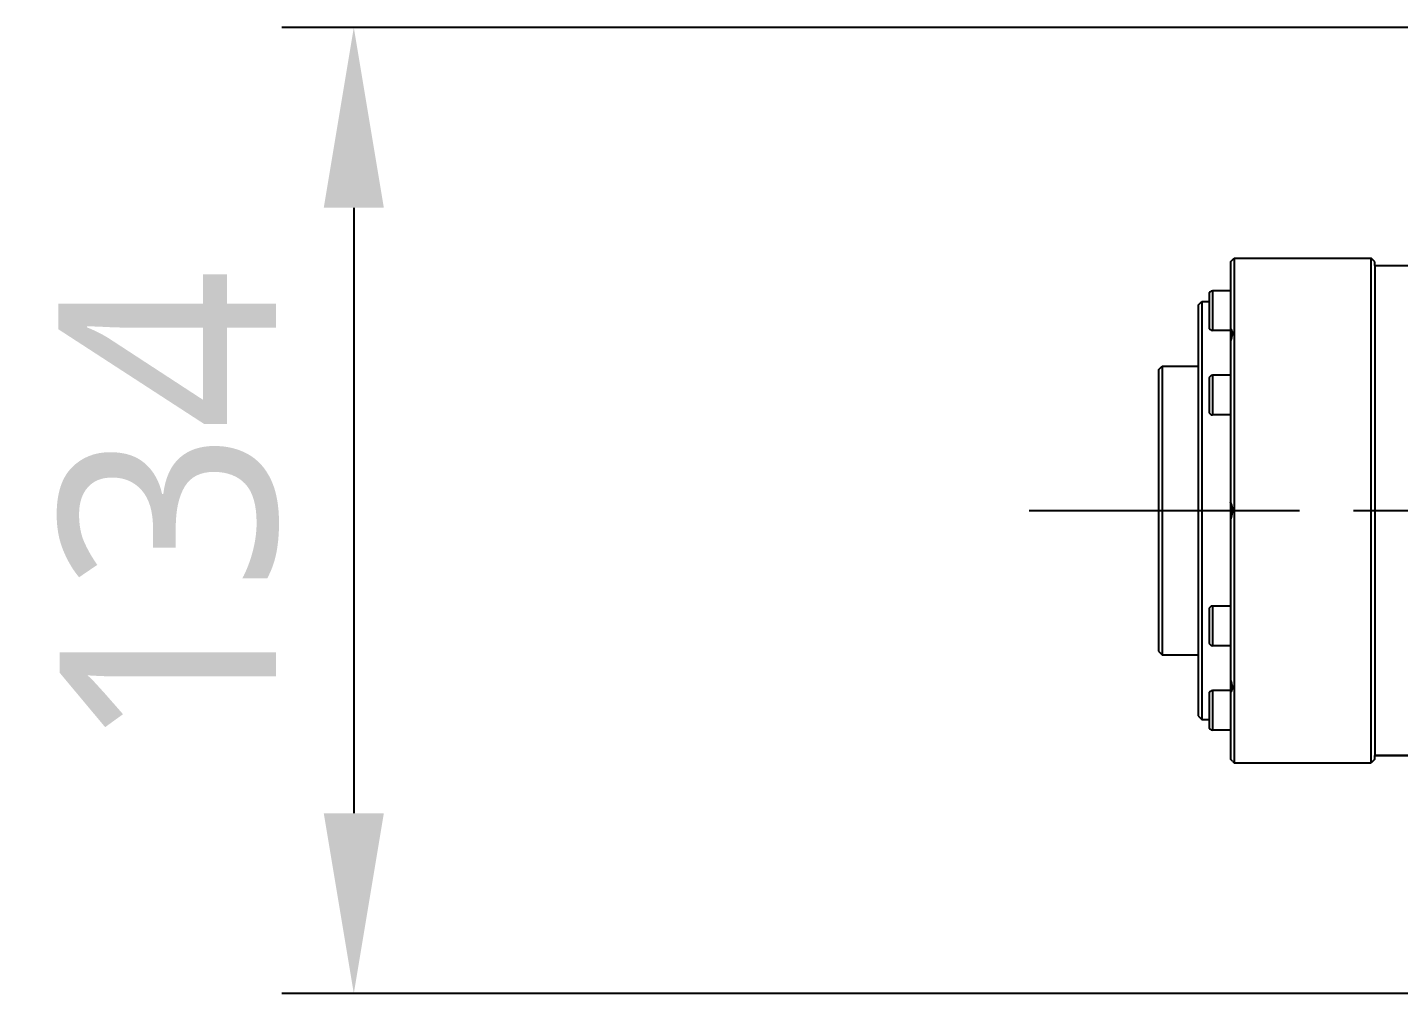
# Model space of a CAD drawing. Header units: millimetres. Extents: x 5828 to 6704, y 123 to 421.
# Drawn here: x 6385.22 to 6394.72, y 192.99 to 199.69 of the extents above; entities that cross this region are included whole.
import ezdxf

# ---------------------------------------------------------------- set-up
doc = ezdxf.new("R2010")
doc.units = ezdxf.units.MM
doc.linetypes.add('CENTER', pattern=[0.6, 0.375, -0.075, 0.075, -0.075])
for name, color, linetype in [('中心线', 7, 'Continuous'), ('外形图', 7, 'Continuous'), ('尺寸标注', 7, 'Continuous')]:
    doc.layers.add(name, color=color, linetype=linetype)
doc.styles.add('微软雅黑', font='msyh.ttc', dxfattribs={"height": 1.5})
doc.dimstyles.new('尺寸标注_1_20比例', dxfattribs={"dimtxt": 1.5, "dimasz": 1.25, "dimexe": 0.5, "dimexo": 0.4, "dimgap": 0.5, "dimtad": 1, "dimdec": 1, "dimlfac": 20, "dimdsep": 46, "dimtxsty": '微软雅黑', "dimcen": 0.09, "dimadec": 0, "dimazin": 0, "dimtp": 0.01, "dimtm": 0.01, "dimtfac": 1, "dimtdec": 1, "dimtofl": 0, "dimtmove": 0, "dimatfit": 3, "dimfxl": 1, "dimtolj": 1, "dimarcsym": 0})

# ---------------------------------------------------------------- blocks, each defined once
blk = doc.blocks.new('*D824')
at = {"layer": 'Defpoints', "color": 0}
for p in [(6398.9422, 199.6899), (6387.4789, 192.9899), (6398.9422, 192.9899)]:
    blk.add_point(p, dxfattribs=at)
at = {"layer": '尺寸标注', "color": 0, "lineweight": -2}
for p, q in [((6398.5422, 199.6899), (6386.9789, 199.6899)), ((6387.4789, 198.4399), (6387.4789, 194.2399)), ((6398.5422, 192.9899), (6386.9789, 192.9899))]:
    blk.add_line(p, q, dxfattribs=at)
at = {"layer": '尺寸标注', "color": 0}
for points in [[(6387.6872, 198.4399), (6387.2705, 198.4399), (6387.4789, 199.6899)], [(6387.2705, 194.2399), (6387.6872, 194.2399), (6387.4789, 192.9899)]]:
    blk.add_solid(points, dxfattribs=at)
at = {"layer": '尺寸标注', "color": 0, "insert": (6386.1998, 196.3399), "char_height": 1.5, "attachment_point": 5, "rotation": 90, "style": '微软雅黑'}
blk.add_mtext('\\A1;134', dxfattribs=at)

msp = doc.modelspace()

# ---------------------------------------------------------------- linework, layer by layer
at = {"layer": '中心线', "linetype": 'CENTER', "ltscale": 5}
msp.add_line((6392.1624, 196.3399), (6436.3067, 196.3399), dxfattribs=at)
at = {"layer": '外形图', "color": 7, "linetype": 'Continuous'}
for p, q in [((6393.5598, 198.0639), (6393.5723, 198.0774)), ((6393.5723, 198.0774), (6393.5848, 198.0899)), ((6393.5848, 198.0899), (6393.5848, 194.5899)), ((6393.5848, 198.0899), (6394.5348, 198.0899)), ((6394.5348, 194.5899), (6394.5348, 198.0899)), ((6394.5598, 198.0649), (6394.5348, 198.0899)), ((6393.5598, 198.0639), (6393.5598, 197.601)), ((6394.5598, 198.0385), (6394.5598, 198.0649)), ((6394.5598, 198.0399), (6394.5598, 194.6399)), ((6394.5598, 198.0399), (6396.8586, 198.0399)), ((6394.5598, 198.0385), (6394.8799, 198.0385)), ((6393.3348, 197.7649), (6393.3598, 197.7899)), ((6393.3598, 197.7899), (6393.3598, 194.8899)), ((6393.3598, 197.7899), (6393.4098, 197.7899)), ((6393.4098, 197.8381), (6393.4098, 197.6131)), ((6393.4348, 197.8631), (6393.4348, 197.5881)), ((6393.5598, 197.8631), (6393.4348, 197.8631)), ((6393.3348, 197.7649), (6393.3348, 194.9149)), ((6393.5598, 197.5981), (6393.5598, 195.0818)), ((6393.5598, 197.5881), (6393.4348, 197.5881)), ((6393.0598, 197.3149), (6393.0848, 197.3399)), ((6393.0598, 197.3149), (6393.0598, 195.3649)), ((6393.0848, 197.3399), (6393.0848, 195.3399)), ((6393.0848, 197.3399), (6393.3348, 197.3399)), ((6393.4098, 197.2524), (6393.4098, 197.0274)), ((6393.4348, 197.2774), (6393.4348, 197.0024)), ((6393.5598, 197.2774), (6393.4348, 197.2774)), ((6393.5598, 197.0024), (6393.4348, 197.0024)), ((6393.4098, 195.6524), (6393.4098, 195.4274)), ((6393.4348, 195.6774), (6393.4348, 195.4024)), ((6393.5598, 195.6774), (6393.4348, 195.6774)), ((6393.0598, 195.3649), (6393.0848, 195.3399)), ((6393.0848, 195.3399), (6393.3348, 195.3399)), ((6393.5598, 195.4024), (6393.4348, 195.4024)), ((6393.4098, 195.0668), (6393.4098, 194.8418)), ((6393.4348, 195.0918), (6393.4348, 194.8168)), ((6393.5598, 195.0918), (6393.4348, 195.0918)), ((6393.5598, 195.0788), (6393.5598, 194.6159)), ((6393.3348, 194.9149), (6393.3598, 194.8899)), ((6393.3598, 194.8899), (6393.4098, 194.8899)), ((6393.5598, 194.8168), (6393.4348, 194.8168)), ((6393.5723, 194.6024), (6393.5598, 194.6159)), ((6393.5723, 194.6024), (6393.5848, 194.5899)), ((6393.5848, 194.5899), (6394.5348, 194.5899)), ((6394.5598, 194.6149), (6394.5348, 194.5899)), ((6394.5598, 194.6149), (6394.5598, 194.6414)), ((6394.8799, 194.6414), (6394.5598, 194.6414)), ((6394.5598, 194.6399), (6399.1348, 194.6399))]:
    msp.add_line(p, q, dxfattribs=at)
for centre, start, end in [((6393.4348, 197.8381), 90, 180), ((6393.4348, 197.6131), 180, 270), ((6393.4348, 197.2524), 90, 180), ((6393.4348, 197.0274), 180, 270), ((6393.4348, 195.6524), 90, 180), ((6393.4348, 195.4274), 180, 270), ((6393.4348, 195.0668), 90, 180), ((6393.4348, 194.8418), 180, 270)]:
    msp.add_arc(centre, 0.025, start, end, dxfattribs=at)
for points, knots in [([(6393.5723, 197.5685), (6393.5723, 197.5751), (6393.5709, 197.5872), (6393.5639, 197.5976), (6393.5598, 197.601)], [0, 0, 0, 0, 0.552624, 1, 1, 1, 1]), ([(6393.5598, 197.517), (6393.5636, 197.5257), (6393.5695, 197.5425), (6393.5723, 197.5603), (6393.5723, 197.5685)], [0, 0, 0, 0, 0.536932, 1, 1, 1, 1]), ([(6393.5723, 196.3399), (6393.5723, 196.3452), (6393.5713, 196.3655), (6393.5659, 196.3856), (6393.5598, 196.3993)], [0, 0, 0, 0, 0.25799, 1, 1, 1, 1]), ([(6393.5598, 196.2805), (6393.5618, 196.285), (6393.5691, 196.304), (6393.5723, 196.3245), (6393.5723, 196.3399)], [0, 0, 0, 0, 0.241088, 1, 1, 1, 1]), ([(6393.5723, 195.1113), (6393.5723, 195.1196), (6393.5695, 195.1373), (6393.5636, 195.1541), (6393.5598, 195.1629)], [0, 0, 0, 0, 0.463078, 1, 1, 1, 1]), ([(6393.5598, 195.0789), (6393.5639, 195.0823), (6393.5709, 195.0926), (6393.5723, 195.1048), (6393.5723, 195.1113)], [0, 0, 0, 0, 0.447379, 1, 1, 1, 1])]:
    msp.add_open_spline(points, degree=3, knots=knots, dxfattribs=at)

# ---------------------------------------------------------------- dimensions: what is measured, and where the dimension line sits
at = {"layer": '尺寸标注'}
dim = msp.add_linear_dim(base=(6387.4789, 192.9899), p1=(6398.9422, 199.6899), p2=(6398.9422, 192.9899), angle=90, dimstyle='尺寸标注_1_20比例', dxfattribs=at)
dim.commit()
dim.dimension.update_dxf_attribs({"geometry": '*D824', "text_midpoint": (6386.1998, 196.3399)})

doc.saveas('drawing.dxf')
